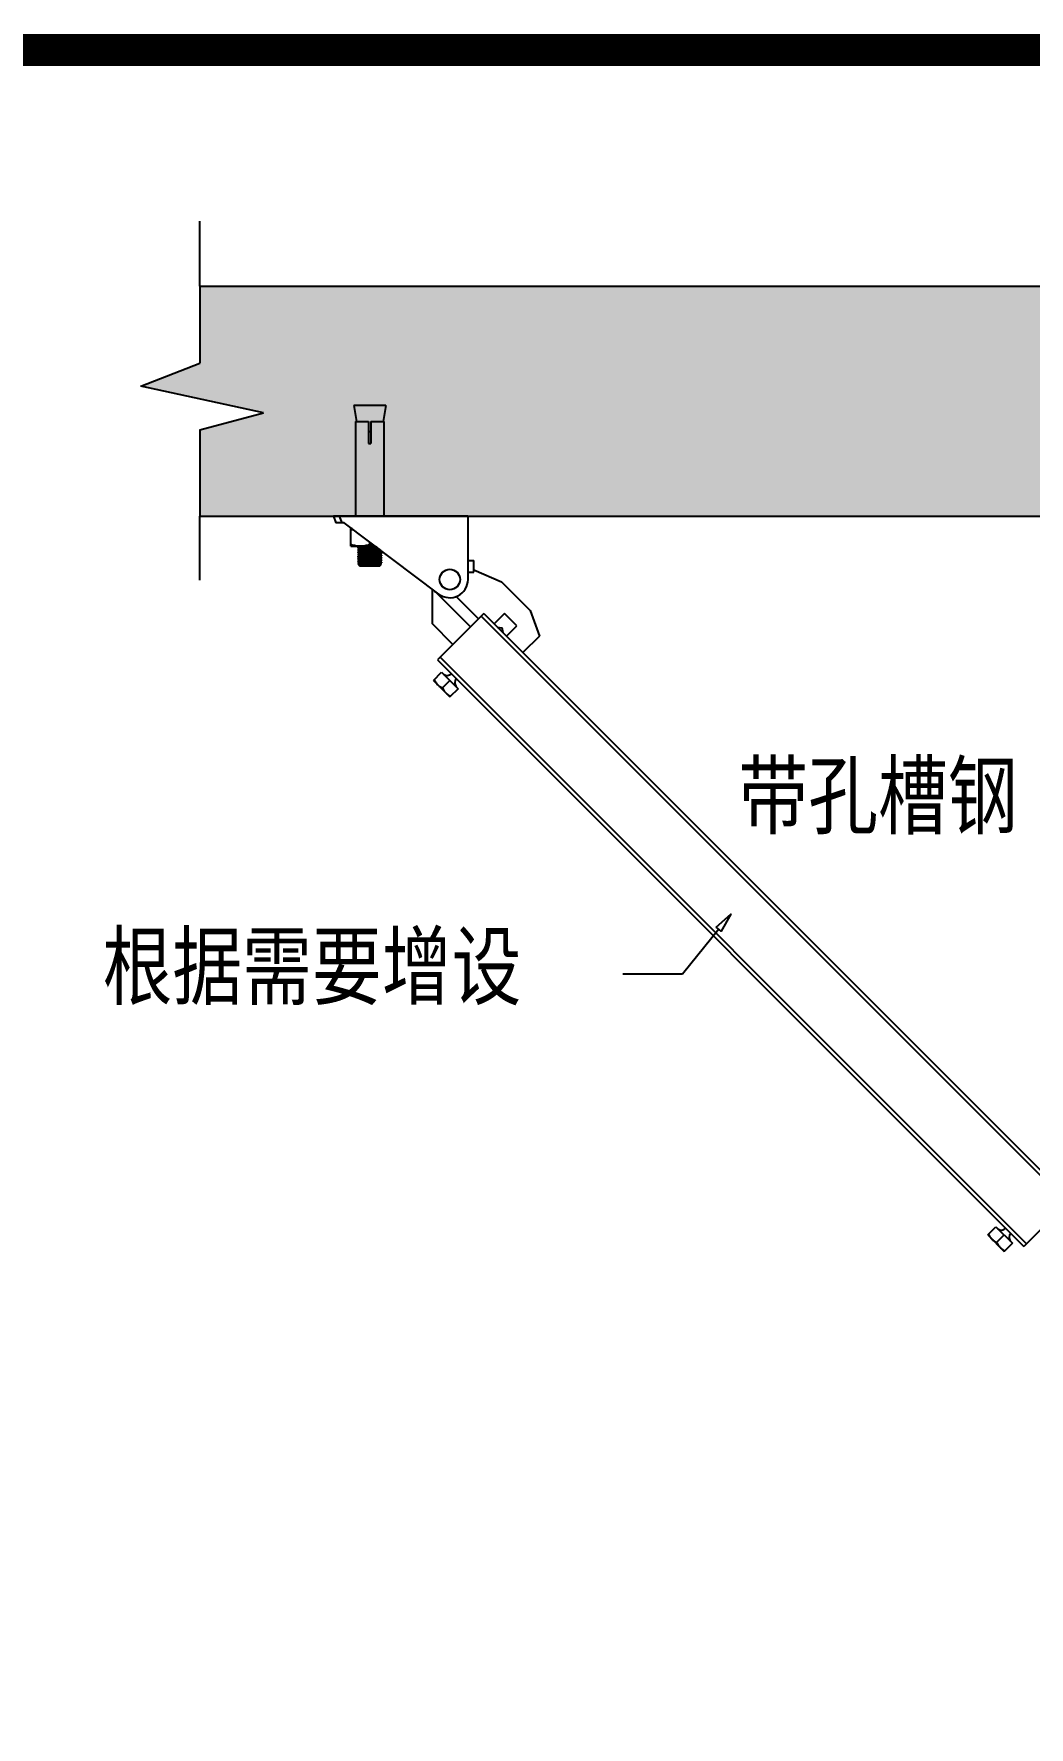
# Model space of a CAD drawing. Extents: x 69728788 to 150676229, y 20327566 to 43663798.
# Drawn here: x 75462727 to 75465839, y 20761725 to 20767016 of the extents above; entities that cross this region are included whole.
import ezdxf

# ---------------------------------------------------------------- set-up
doc = ezdxf.new("R2010")
doc.units = 0
doc.header["$LTSCALE"] = 1000
doc.header["$MEASUREMENT"] = 0
doc.layers.get('0').update_dxf_attribs({"linetype": 'CONTINUOUS'})
for name, color, linetype in [('02___PRT_ALL_AXES', 7, 'CONTINUOUS'), ('03___PRT_ALL_CURVES', 7, 'CONTINUOUS'), ('11122', 7, 'CONTINUOUS'), ('PUB_TITLE', 4, 'CONTINUOUS'), ('TC', 151, 'CONTINUOUS')]:
    doc.layers.add(name, color=color, linetype=linetype)
doc.styles.add('_TEL_DIM', font='SIMPLEX', dxfattribs={"width": 0.8, "height": 3.5, "bigfont": 'HZTXT'})

msp = doc.modelspace()

# ---------------------------------------------------------------- hatches: boundary and pattern name
at = {"layer": '11122'}
h = msp.add_hatch(dxfattribs=at)
h.set_pattern_fill('AR-CONC', color=256, scale=50, style=0)
h.set_pattern_definition([(50, (74975439, 21396213.66), (358.63009, -31.37607), [37.5, -412.5]), (355, (74975439, 21396213.66), (-69.37567, 376.09607), [30, -330]), (100.4514, (74975468.88, 21396211.05), (289.25469, 344.71977), [31.8701, -350.57106]), (46.1842, (74975439, 21396313.66), (533.62052, -82.7595), [56.25, -618.75]), (96.6356, (74975483.46, 21396306.77), (467.33135, 487.05894), [47.80514, -525.8565]), (351.1842, (74975439, 21396313.66), (467.33097, 487.0593), [45, -495]), (21, (74975489, 21396288.66), (298.45353, -201.30945), [37.5, -412.5]), (326, (74975489, 21396288.66), (121.65767, 362.57502), [30, -330]), (71.4514, (74975513.86, 21396271.9), (420.11131, 161.26525), [31.8701, -350.57106]), (37.5, (74975438.99, 21396213.66), (6.079928, 166.446927), [0, -326, 0, -335, 0, -331.25]), (7.5, (74975438.99, 21396213.66), (131.53477, 197.205856), [0, -191, 0, -318.5, 0, -126.25]), (327.5, (74975327.49, 21396213.66), (266.911218, -11.277436), [0, -125, 0, -390, 0, -517.5]), (317.5, (74975277.5, 21396213.66), (291.593085, 50.05249), [0, -162.5, 0, -259, 0, -367.5])])
h.paths.add_polyline_path([(75463445.4, 20765832.1), (75463061.1, 20765915.5), (75463246.2, 20765987.1), (75463246.2, 20766228), (75473337.9, 20766228), (75473337.9, 20765987.1), (75473152.8, 20765915.5), (75473537, 20765832.1), (75473337.9, 20765778.8), (75473337.9, 20765508.9), (75463246.2, 20765508.9), (75463246.2, 20765778.8)])
edge = h.paths.add_edge_path(flags=16)
edge.add_line((75466664.1, 20765855.2), (75466655.8, 20765805.1))
edge.add_line((75466664.1, 20765855.2), (75466563.9, 20765855.2))
edge.add_line((75466617.7, 20765805.1), (75466658.3, 20765805.1))
edge.add_line((75466569.7, 20765805.1), (75466610.4, 20765805.1))
edge.add_line((75466617.7, 20765773.2), (75466610.4, 20765773.2))
edge.add_line((75466658.3, 20765736.7), (75466658.4, 20765736.7))
edge.add_line((75466610.4, 20765736.7), (75466617.7, 20765736.7))
edge.add_line((75466569.6, 20765736.7), (75466569.7, 20765736.7))
edge.add_line((75466563.9, 20765855.2), (75466572.2, 20765805.1))
edge.add_line((75466569.6, 20765736.7), (75466569.6, 20765508.9))
edge.add_line((75466569.7, 20765805.1), (75466569.7, 20765736.7))
edge.add_line((75466610.4, 20765805.1), (75466610.4, 20765736.7))
edge.add_line((75466617.7, 20765805.1), (75466617.7, 20765736.7))
edge.add_line((75466658.3, 20765805.1), (75466658.3, 20765736.7))
edge.add_line((75466658.4, 20765736.7), (75466658.4, 20765508.9))
edge.add_line((75466084.1, 20765855.2), (75466092.5, 20765805.1))
edge.add_line((75466084.1, 20765855.2), (75466184.4, 20765855.2))
edge.add_line((75466130.6, 20765805.1), (75466090, 20765805.1))
edge.add_line((75466178.5, 20765805.1), (75466137.9, 20765805.1))
edge.add_line((75466130.6, 20765773.2), (75466137.9, 20765773.2))
edge.add_line((75466090, 20765736.7), (75466089.8, 20765736.7))
edge.add_line((75466137.9, 20765736.7), (75466130.6, 20765736.7))
edge.add_line((75466178.7, 20765736.7), (75466178.5, 20765736.7))
edge.add_line((75466184.4, 20765855.2), (75466176, 20765805.1))
edge.add_line((75466178.7, 20765736.7), (75466178.7, 20765508.9))
edge.add_line((75466178.5, 20765805.1), (75466178.5, 20765736.7))
edge.add_line((75466137.9, 20765805.1), (75466137.9, 20765736.7))
edge.add_line((75466130.6, 20765805.1), (75466130.6, 20765736.7))
edge.add_line((75466090, 20765805.1), (75466090, 20765736.7))
edge.add_line((75466089.8, 20765736.7), (75466089.8, 20765508.9))
edge.add_line((75470452.4, 20765855.2), (75470444, 20765805.1))
edge.add_line((75470452.4, 20765855.2), (75470352.1, 20765855.2))
edge.add_line((75470405.9, 20765805.1), (75470446.5, 20765805.1))
edge.add_line((75470357.9, 20765805.1), (75470398.6, 20765805.1))
edge.add_line((75470405.9, 20765773.2), (75470398.6, 20765773.2))
edge.add_line((75470446.5, 20765736.7), (75470446.7, 20765736.7))
edge.add_line((75470398.6, 20765736.7), (75470405.9, 20765736.7))
edge.add_line((75470357.8, 20765736.7), (75470357.9, 20765736.7))
edge.add_line((75470352.1, 20765855.2), (75470360.5, 20765805.1))
edge.add_line((75470357.8, 20765736.7), (75470357.8, 20765508.9))
edge.add_line((75470357.9, 20765805.1), (75470357.9, 20765736.7))
edge.add_line((75470398.6, 20765805.1), (75470398.6, 20765736.7))
edge.add_line((75470405.9, 20765805.1), (75470405.9, 20765736.7))
edge.add_line((75470446.5, 20765805.1), (75470446.5, 20765736.7))
edge.add_line((75470446.7, 20765736.7), (75470446.7, 20765508.9))
edge.add_line((75469872.4, 20765855.2), (75469880.7, 20765805.1))
edge.add_line((75469872.4, 20765855.2), (75469972.6, 20765855.2))
edge.add_line((75469918.8, 20765805.1), (75469878.2, 20765805.1))
edge.add_line((75469966.8, 20765805.1), (75469926.1, 20765805.1))
edge.add_line((75469918.8, 20765773.2), (75469926.1, 20765773.2))
edge.add_line((75469878.2, 20765736.7), (75469878.1, 20765736.7))
edge.add_line((75469926.1, 20765736.7), (75469918.8, 20765736.7))
edge.add_line((75469966.9, 20765736.7), (75469966.8, 20765736.7))
edge.add_line((75469972.6, 20765855.2), (75469964.3, 20765805.1))
edge.add_line((75469966.9, 20765736.7), (75469966.9, 20765508.9))
edge.add_line((75469966.8, 20765805.1), (75469966.8, 20765736.7))
edge.add_line((75469926.1, 20765805.1), (75469926.1, 20765736.7))
edge.add_line((75469918.8, 20765805.1), (75469918.8, 20765736.7))
edge.add_line((75469878.2, 20765805.1), (75469878.2, 20765736.7))
edge.add_line((75469878.1, 20765736.7), (75469878.1, 20765508.9))
edge.add_line((75472708.7, 20765854.7), (75472808.8, 20765854.7))
edge.add_line((75472755.2, 20765804.6), (75472714.6, 20765804.6))
edge.add_line((75472803, 20765804.6), (75472762.4, 20765804.6))
edge.add_line((75472708.7, 20765854.7), (75472717.1, 20765804.6))
edge.add_line((75472803, 20765804.6), (75472803, 20765736.4))
edge.add_line((75472762.4, 20765804.6), (75472762.4, 20765736.4))
edge.add_line((75472755.2, 20765804.6), (75472755.2, 20765736.4))
edge.add_line((75472714.6, 20765804.6), (75472714.6, 20765736.4))
edge.add_line((75472808.8, 20765854.7), (75472800.5, 20765804.6))
edge.add_line((75472714.6, 20765736.4), (75472714.4, 20765736.4))
edge.add_line((75472762.4, 20765736.4), (75472755.2, 20765736.4))
edge.add_line((75472803.2, 20765736.4), (75472803, 20765736.4))
edge.add_line((75472803.2, 20765736.4), (75472803.2, 20765508.9))
edge.add_line((75472714.4, 20765736.4), (75472714.4, 20765508.9))
edge.add_line((75472755.2, 20765772.8), (75472762.4, 20765772.8))

# ---------------------------------------------------------------- linework, layer by layer
at = {"color": 0, "linetype": 'Continuous'}
for p, q in [((75463733.1, 20765804.6), (75463733.1, 20765736.4)), ((75463733.1, 20765804.6), (75463773.7, 20765804.6)), ((75463773.7, 20765804.6), (75463773.7, 20765736.4)), ((75463780.9, 20765804.6), (75463780.9, 20765736.4)), ((75463780.9, 20765804.6), (75463821.5, 20765804.6)), ((75463821.5, 20765804.6), (75463821.5, 20765736.4)), ((75463732.9, 20765736.4), (75463732.9, 20765508.9)), ((75463732.9, 20765736.4), (75463733.1, 20765736.4)), ((75463773.7, 20765736.4), (75463780.9, 20765736.4)), ((75463821.5, 20765736.4), (75463821.7, 20765736.4)), ((75463821.7, 20765736.4), (75463821.7, 20765508.9)), ((75463664, 20765508.9), (75463671.4, 20765488.4)), ((75464084.4, 20765508.9), (75463664, 20765508.9)), ((75463682.1, 20765508.9), (75463690, 20765488.4)), ((75464084.4, 20765508.9), (75464084.4, 20765310.9)), ((75463697.7, 20765488.4), (75463671.4, 20765488.4)), ((75463993.3, 20765265.5), (75463697.7, 20765488.4)), ((75463740.9, 20765412.4), (75463741, 20765412.5)), ((75463740.9, 20765412.4), (75463740.9, 20765410.6)), ((75463741, 20765410.5), (75463740.9, 20765410.6)), ((75463741, 20765405.2), (75463740.9, 20765405.1)), ((75463740.9, 20765405.1), (75463740.9, 20765403.3)), ((75463740.9, 20765405.1), (75463740.9, 20765405.1)), ((75463741, 20765403.2), (75463740.9, 20765403.3)), ((75463740.9, 20765397.8), (75463741, 20765397.9)), ((75463740.9, 20765397.8), (75463740.9, 20765396)), ((75463740.9, 20765397.8), (75463740.9, 20765397.8)), ((75463741, 20765396), (75463740.9, 20765396)), ((75463740.9, 20765390.6), (75463740.9, 20765388.7)), ((75463740.9, 20765390.6), (75463741, 20765390.6)), ((75463740.9, 20765390.6), (75463740.9, 20765390.6)), ((75463741, 20765388.7), (75463740.9, 20765388.7)), ((75463741, 20765412.5), (75463744.8, 20765414.7)), ((75463744.8, 20765408.3), (75463741, 20765410.5)), ((75463741, 20765405.2), (75463744.8, 20765407.4)), ((75463744.8, 20765401), (75463741, 20765403.2)), ((75463741, 20765397.9), (75463744.8, 20765400.1)), ((75463744.8, 20765393.7), (75463741, 20765396)), ((75463741, 20765390.6), (75463744.8, 20765392.9)), ((75463744.8, 20765386.4), (75463741, 20765388.7)), ((75463741, 20765383.4), (75463744.8, 20765385.6)), ((75463744.9, 20765415.5), (75463744.8, 20765415.6)), ((75463744.8, 20765414.7), (75463744.8, 20765415.6)), ((75463744.9, 20765408.2), (75463744.8, 20765408.3)), ((75463744.8, 20765407.4), (75463744.8, 20765408.3)), ((75463744.9, 20765401), (75463744.8, 20765401)), ((75463744.8, 20765400.1), (75463744.8, 20765401)), ((75463744.8, 20765392.8), (75463744.8, 20765393.8)), ((75463744.9, 20765393.7), (75463744.8, 20765393.7)), ((75463744.8, 20765385.6), (75463744.8, 20765386.5)), ((75463744.9, 20765386.4), (75463744.8, 20765386.4)), ((75463745, 20765408.2), (75463744.9, 20765408.2)), ((75463745, 20765400.9), (75463744.9, 20765401)), ((75463794.5, 20765415.5), (75463791.2, 20765415.6)), ((75463809.7, 20765389.3), (75463809.6, 20765389.3)), ((75463809.7, 20765396.6), (75463809.8, 20765396.5)), ((75463809.7, 20765396.6), (75463809.7, 20765396.6)), ((75463809.7, 20765389.3), (75463809.8, 20765389.2)), ((75463813.7, 20765399.6), (75463809.8, 20765397.4)), ((75463809.8, 20765397.4), (75463809.8, 20765396.5)), ((75463809.8, 20765396.5), (75463813.7, 20765394.3)), ((75463813.7, 20765392.3), (75463809.8, 20765390.1)), ((75463809.8, 20765390.1), (75463809.8, 20765389.2)), ((75463809.8, 20765389.2), (75463813.7, 20765387)), ((75463813.7, 20765385), (75463809.8, 20765382.8)), ((75463813.7, 20765400.9), (75463813.7, 20765399.7)), ((75463813.7, 20765399.6), (75463813.7, 20765399.7)), ((75463813.7, 20765399.7), (75463813.7, 20765399.7)), ((75463813.7, 20765394.2), (75463813.7, 20765394.3)), ((75463813.7, 20765394.2), (75463813.7, 20765392.4)), ((75463813.7, 20765392.3), (75463813.7, 20765392.4)), ((75463813.7, 20765392.4), (75463813.7, 20765392.4)), ((75463813.7, 20765386.9), (75463813.7, 20765387)), ((75463813.7, 20765386.9), (75463813.7, 20765385.1)), ((75463813.7, 20765385), (75463813.7, 20765385.1)), ((75463813.7, 20765385.1), (75463813.7, 20765385.1)), ((75463740.9, 20765383.3), (75463741, 20765383.4)), ((75463740.9, 20765383.3), (75463740.9, 20765381.5)), ((75463740.9, 20765383.3), (75463740.9, 20765383.3)), ((75463741, 20765381.4), (75463740.9, 20765381.5)), ((75463740.9, 20765376), (75463741, 20765376.1)), ((75463740.9, 20765376), (75463740.9, 20765374.2)), ((75463740.9, 20765376), (75463740.9, 20765376)), ((75463741, 20765374.1), (75463740.9, 20765374.2)), ((75463740.9, 20765368.7), (75463741, 20765368.8)), ((75463740.9, 20765368.7), (75463740.9, 20765366.9)), ((75463740.9, 20765368.7), (75463740.9, 20765368.7)), ((75463741, 20765366.8), (75463740.9, 20765366.9)), ((75463740.9, 20765361.4), (75463741, 20765361.5)), ((75463740.9, 20765359.6), (75463741, 20765359.6)), ((75463744.8, 20765379.2), (75463741, 20765381.4)), ((75463741, 20765376.1), (75463744.8, 20765378.3)), ((75463744.8, 20765371.9), (75463741, 20765374.1)), ((75463741, 20765368.8), (75463744.8, 20765371)), ((75463744.8, 20765364.6), (75463741, 20765366.8)), ((75463741, 20765361.5), (75463744.8, 20765363.7)), ((75463744.8, 20765357.3), (75463741, 20765359.6)), ((75463743.8, 20765355.9), (75463744.8, 20765356.5)), ((75463743.8, 20765355.9), (75463743.8, 20765355.8)), ((75463745.5, 20765354.2), (75463743.8, 20765355.8)), ((75463744.9, 20765379.1), (75463744.8, 20765379.2)), ((75463744.8, 20765378.3), (75463744.8, 20765379.2)), ((75463744.9, 20765371.8), (75463744.8, 20765371.9)), ((75463744.8, 20765371), (75463744.8, 20765371.9)), ((75463744.9, 20765364.6), (75463744.8, 20765364.6)), ((75463744.8, 20765363.7), (75463744.8, 20765364.6)), ((75463744.8, 20765356.4), (75463744.8, 20765357.4)), ((75463744.9, 20765357.3), (75463744.8, 20765357.3)), ((75463745, 20765371.8), (75463744.9, 20765371.8)), ((75463745, 20765364.5), (75463744.9, 20765364.6)), ((75463745.5, 20765354.2), (75463809.2, 20765354.2)), ((75463751.6, 20765358.7), (75463803, 20765358.7)), ((75463773, 20765354.8), (75463797, 20765354.8)), ((75463809.2, 20765354.2), (75463813.1, 20765358.1)), ((75463809.7, 20765367.4), (75463809.6, 20765367.5)), ((75463809.7, 20765382), (75463809.8, 20765382)), ((75463809.7, 20765374.7), (75463809.8, 20765374.7)), ((75463809.7, 20765374.7), (75463809.7, 20765374.7)), ((75463809.7, 20765367.4), (75463809.8, 20765367.4)), ((75463809.7, 20765360.2), (75463809.8, 20765360.1)), ((75463809.8, 20765382.8), (75463809.8, 20765381.9)), ((75463809.8, 20765382), (75463813.7, 20765379.7)), ((75463813.7, 20765377.8), (75463809.8, 20765375.5)), ((75463809.8, 20765375.6), (75463809.8, 20765374.6)), ((75463809.8, 20765374.7), (75463813.7, 20765372.4)), ((75463813.7, 20765370.5), (75463809.8, 20765368.2)), ((75463809.8, 20765368.3), (75463809.8, 20765367.4)), ((75463809.8, 20765367.4), (75463813.7, 20765365.2)), ((75463813.7, 20765363.2), (75463809.8, 20765361)), ((75463809.8, 20765361), (75463809.8, 20765360.1)), ((75463809.8, 20765360.1), (75463813.1, 20765358.2)), ((75463813.1, 20765358.2), (75463813.1, 20765358.1)), ((75463813.7, 20765379.6), (75463813.7, 20765379.7)), ((75463813.7, 20765379.6), (75463813.7, 20765377.8)), ((75463813.7, 20765377.8), (75463813.7, 20765377.8)), ((75463813.7, 20765377.8), (75463813.7, 20765377.8)), ((75463813.7, 20765372.4), (75463813.7, 20765372.4)), ((75463813.7, 20765372.4), (75463813.7, 20765370.5)), ((75463813.7, 20765370.5), (75463813.7, 20765370.6)), ((75463813.7, 20765370.5), (75463813.7, 20765370.5)), ((75463813.7, 20765365.1), (75463813.7, 20765365.2)), ((75463813.7, 20765365.1), (75463813.7, 20765363.3)), ((75463813.7, 20765363.2), (75463813.7, 20765363.3)), ((75463813.7, 20765363.3), (75463813.7, 20765363.3)), ((75464084.4, 20765370.1), (75464102.2, 20765370.1)), ((75464084.4, 20765334.2), (75464102.2, 20765334.2)), ((75464102.2, 20765334.2), (75464102.2, 20765370.1)), ((75464102.2, 20765340.9), (75464188.8, 20765304.1)), ((75463973, 20765172.5), (75463973, 20765280.9)), ((75464188.8, 20765304.1), (75464278.9, 20765214.1)), ((75463985.7, 20765269.1), (75464092, 20765162.8)), ((75464047.6, 20765258.1), (75464117.4, 20765188.3)), ((75464198.2, 20765204.7), (75464166, 20765172.5)), ((75464236.8, 20765166.1), (75464198.2, 20765204.7)), ((75464278.9, 20765214.1), (75464307.6, 20765133.9)), ((75464204.6, 20765133.9), (75464236.8, 20765166.1)), ((75465966.8, 20763371.7), (75465822, 20763226.9)), ((75465734.9, 20763288.3), (75465786.4, 20763236.8))]:
    msp.add_line(p, q, dxfattribs=at)
at = {"color": 7, "linetype": 'Continuous'}
for p, q in [((75464133.8, 20765204.7), (75463989, 20765059.9)), ((75464125.8, 20765196.6), (75465958.7, 20763363.7)), ((75464133.8, 20765204.7), (75465969.7, 20763368.8)), ((75464037.3, 20765108.2), (75463973, 20765172.5)), ((75464307.6, 20765133.9), (75464256.1, 20765082.4)), ((75463997.1, 20765067.9), (75465830, 20763235)), ((75463989, 20765059.9), (75465822, 20763226.9)), ((75464001.9, 20765021.3), (75464053.4, 20764969.8))]:
    msp.add_line(p, q, dxfattribs=at)
at = {"color": 0}
for points in [[(75463246.2, 20766228), (75463246.2, 20766430.3)], [(75463246.2, 20766228), (75463246.2, 20765987.1)], [(75463061.1, 20765915.5), (75463246.2, 20765987.1)], [(75463445.4, 20765832.1), (75463061.1, 20765915.5)], [(75463246.2, 20765778.8), (75463445.4, 20765832.1)], [(75463246.2, 20765778.8), (75463246.2, 20765508.9)], [(75463246.2, 20765308.6), (75463246.2, 20765508.9)]]:
    msp.add_lwpolyline(points, dxfattribs=at)
at = {"color": 0, "linetype": 'Continuous'}
for radius, start, end in [(56.9, 232.9893, 0), (59.2, 217.7521, 225.0012)]:
    msp.add_arc((75464027.6, 20765310.9), radius, start, end, dxfattribs=at)
for points, knots in [([(75463802.1, 20765409.7), (75463799.2, 20765409.8), (75463793, 20765410.1), (75463783.3, 20765410.4), (75463773, 20765410.7), (75463764.6, 20765411), (75463758.2, 20765411.2), (75463754, 20765411.4), (75463750.3, 20765411.6), (75463747.1, 20765411.7), (75463744.5, 20765411.9), (75463742.8, 20765412), (75463741.8, 20765412.1), (75463741.3, 20765412.2), (75463741.1, 20765412.3), (75463740.9, 20765412.4), (75463740.9, 20765412.4)], [0, 0, 0, 0, 0.141322, 0.304623, 0.476266, 0.641936, 0.718164, 0.787819, 0.849445, 0.901754, 0.943654, 0.974283, 0.985176, 0.993055, 0.997923, 1, 1, 1, 1]), ([(75463812.7, 20765401.8), (75463811, 20765402), (75463806.1, 20765402.2), (75463797.3, 20765402.7), (75463785.9, 20765403), (75463775.4, 20765403.4), (75463766.9, 20765403.6), (75463760.8, 20765403.8), (75463755.3, 20765404.1), (75463750.6, 20765404.3), (75463747.1, 20765404.4), (75463744.8, 20765404.6), (75463743.5, 20765404.7), (75463742.4, 20765404.8), (75463741.6, 20765404.9), (75463741.2, 20765405), (75463740.9, 20765405.1), (75463740.9, 20765405.1)], [0, 0, 0, 0, 0.073815, 0.201898, 0.367708, 0.549733, 0.639457, 0.724387, 0.801743, 0.868996, 0.923959, 0.946257, 0.96485, 0.979587, 0.990367, 0.997127, 1, 1, 1, 1]), ([(75463813.7, 20765394.3), (75463813.5, 20765394.3), (75463813.2, 20765394.4), (75463812.5, 20765394.5), (75463811.5, 20765394.6), (75463809.5, 20765394.8), (75463806.3, 20765395), (75463801.7, 20765395.2), (75463796.2, 20765395.4), (75463790, 20765395.6), (75463783.4, 20765395.8), (75463776.5, 20765396.1), (75463769.6, 20765396.3), (75463763, 20765396.5), (75463757, 20765396.7), (75463751.7, 20765396.9), (75463747.8, 20765397.1), (75463745.3, 20765397.3), (75463743.8, 20765397.4), (75463742.6, 20765397.5), (75463741.7, 20765397.6), (75463741.2, 20765397.7), (75463740.9, 20765397.8), (75463740.9, 20765397.8)], [0, 0, 0, 0, 0.005178, 0.014811, 0.028881, 0.047278, 0.096363, 0.160283, 0.236695, 0.322794, 0.415405, 0.51111, 0.606386, 0.697723, 0.78176, 0.855398, 0.915929, 0.940564, 0.961139, 0.977461, 0.9894, 0.996873, 1, 1, 1, 1]), ([(75463813.7, 20765387), (75463813.5, 20765387.1), (75463813.2, 20765387.1), (75463812.5, 20765387.2), (75463811.5, 20765387.3), (75463809.5, 20765387.5), (75463806.3, 20765387.7), (75463801.7, 20765387.9), (75463796.2, 20765388.1), (75463790, 20765388.3), (75463783.4, 20765388.6), (75463776.5, 20765388.8), (75463769.6, 20765389), (75463763, 20765389.2), (75463757, 20765389.4), (75463751.7, 20765389.6), (75463747.8, 20765389.8), (75463745.3, 20765390), (75463743.8, 20765390.1), (75463742.6, 20765390.2), (75463741.7, 20765390.3), (75463741.2, 20765390.4), (75463740.9, 20765390.5), (75463740.9, 20765390.6)], [0, 0, 0, 0, 0.005177, 0.014809, 0.028877, 0.047271, 0.096349, 0.160265, 0.236676, 0.322771, 0.415375, 0.511078, 0.606358, 0.697705, 0.781748, 0.855387, 0.915922, 0.94056, 0.961137, 0.977461, 0.989401, 0.996874, 1, 1, 1, 1]), ([(75463804.7, 20765407.8), (75463802, 20765407.9), (75463796, 20765408.2), (75463786.4, 20765408.5), (75463776.1, 20765408.8), (75463765.8, 20765409.1), (75463757.7, 20765409.4), (75463752, 20765409.7), (75463748.5, 20765409.8), (75463745.6, 20765410), (75463743.4, 20765410.1), (75463741.9, 20765410.3), (75463741.2, 20765410.4), (75463741, 20765410.5)], [0, 0, 0, 0, 0.128161, 0.282558, 0.449765, 0.615242, 0.764597, 0.829085, 0.884847, 0.930673, 0.965573, 0.988812, 1, 1, 1, 1]), ([(75463813.7, 20765399.7), (75463813.7, 20765399.8), (75463813.4, 20765399.8), (75463812.9, 20765399.9), (75463812, 20765400), (75463810.8, 20765400.1), (75463809.3, 20765400.2), (75463806.8, 20765400.4), (75463802.9, 20765400.6), (75463797.6, 20765400.8), (75463791.6, 20765401), (75463785, 20765401.2), (75463778.1, 20765401.5), (75463771.3, 20765401.7), (75463764.6, 20765401.9), (75463758.4, 20765402.1), (75463752.9, 20765402.3), (75463748.3, 20765402.5), (75463745.1, 20765402.7), (75463743.1, 20765402.9), (75463742.1, 20765403), (75463741.4, 20765403.1), (75463741.1, 20765403.2), (75463741, 20765403.2)], [0, 0, 0, 0, 0.003126, 0.010599, 0.022538, 0.038861, 0.059436, 0.084071, 0.144605, 0.218244, 0.302282, 0.393624, 0.488903, 0.58461, 0.677217, 0.763313, 0.839726, 0.903646, 0.952726, 0.971121, 0.98519, 0.994822, 1, 1, 1, 1]), ([(75463813.7, 20765392.4), (75463813.7, 20765392.5), (75463813.4, 20765392.5), (75463812.9, 20765392.6), (75463812, 20765392.7), (75463810.8, 20765392.9), (75463809.3, 20765393), (75463806.8, 20765393.1), (75463802.9, 20765393.3), (75463797.6, 20765393.5), (75463791.6, 20765393.7), (75463785, 20765394), (75463778.1, 20765394.2), (75463771.3, 20765394.4), (75463764.6, 20765394.6), (75463758.4, 20765394.8), (75463752.9, 20765395.1), (75463748.3, 20765395.3), (75463745.1, 20765395.5), (75463743.1, 20765395.6), (75463742.1, 20765395.7), (75463741.4, 20765395.8), (75463741.1, 20765395.9), (75463741, 20765396)], [0, 0, 0, 0, 0.003126, 0.010599, 0.022538, 0.038861, 0.059436, 0.084071, 0.144605, 0.218244, 0.302282, 0.393624, 0.488903, 0.58461, 0.677217, 0.763313, 0.839726, 0.903646, 0.952726, 0.971121, 0.98519, 0.994822, 1, 1, 1, 1]), ([(75463767.9, 20765387.2), (75463764.4, 20765387.3), (75463759.5, 20765387.5), (75463753.2, 20765387.8), (75463749.3, 20765387.9), (75463746.1, 20765388.1), (75463743.6, 20765388.3), (75463742, 20765388.5), (75463741.2, 20765388.6), (75463741, 20765388.7)], [0, 0, 0, 0, 0.385057, 0.552883, 0.698628, 0.818729, 0.910275, 0.971094, 1, 1, 1, 1]), ([(75463799.1, 20765412), (75463796.5, 20765412.1), (75463790.9, 20765412.4), (75463782.3, 20765412.7), (75463773.2, 20765413), (75463765.7, 20765413.3), (75463760.1, 20765413.5), (75463756.4, 20765413.7), (75463753.1, 20765413.8), (75463750.3, 20765414), (75463748, 20765414.2), (75463746.5, 20765414.3), (75463745.7, 20765414.4), (75463745.2, 20765414.5), (75463745, 20765414.6), (75463744.8, 20765414.6), (75463744.8, 20765414.7)], [0, 0, 0, 0, 0.142688, 0.306603, 0.478257, 0.643515, 0.719446, 0.78878, 0.850087, 0.902108, 0.943767, 0.974229, 0.985073, 0.992932, 0.997817, 1, 1, 1, 1]), ([(75463809.4, 20765403.9), (75463808.9, 20765404.1), (75463807.6, 20765404.2), (75463805.1, 20765404.4), (75463801.6, 20765404.6), (75463795.4, 20765404.9), (75463786.4, 20765405.3), (75463776.9, 20765405.6), (75463769, 20765405.9), (75463763.4, 20765406.1), (75463758.3, 20765406.3), (75463753.8, 20765406.5), (75463750.6, 20765406.7), (75463748.4, 20765406.9), (75463747.2, 20765407), (75463746.2, 20765407.1), (75463745.5, 20765407.2), (75463745.1, 20765407.3), (75463744.8, 20765407.3), (75463744.8, 20765407.4)], [0, 0, 0, 0, 0.022796, 0.061997, 0.116305, 0.183849, 0.348888, 0.534354, 0.626759, 0.714641, 0.794938, 0.86486, 0.921979, 0.945104, 0.964325, 0.97949, 0.990477, 0.997241, 1, 1, 1, 1]), ([(75463809.7, 20765396.6), (75463809.3, 20765396.7), (75463808.2, 20765396.8), (75463806, 20765397.1), (75463802.7, 20765397.3), (75463798.6, 20765397.5), (75463793.6, 20765397.7), (75463788.1, 20765397.9), (75463782.1, 20765398.1), (75463776, 20765398.3), (75463769.9, 20765398.6), (75463764.1, 20765398.8), (75463758.8, 20765399), (75463754.2, 20765399.2), (75463750.8, 20765399.4), (75463748.6, 20765399.6), (75463747.3, 20765399.7), (75463746.3, 20765399.8), (75463745.5, 20765399.9), (75463745.1, 20765400), (75463744.8, 20765400.1), (75463744.8, 20765400.1)], [0, 0, 0, 0, 0.017078, 0.05154, 0.102255, 0.167406, 0.244629, 0.331116, 0.423717, 0.519059, 0.613667, 0.704094, 0.787045, 0.8595, 0.918826, 0.942874, 0.962879, 0.978668, 0.990109, 0.997152, 1, 1, 1, 1]), ([(75463809.6, 20765389.3), (75463809.3, 20765389.5), (75463808.1, 20765389.6), (75463805.8, 20765389.8), (75463802.5, 20765390), (75463798.3, 20765390.2), (75463793.3, 20765390.4), (75463787.8, 20765390.6), (75463781.9, 20765390.9), (75463775.8, 20765391.1), (75463769.7, 20765391.3), (75463764, 20765391.5), (75463758.7, 20765391.7), (75463754.1, 20765391.9), (75463750.8, 20765392.1), (75463748.5, 20765392.3), (75463747.3, 20765392.4), (75463746.3, 20765392.5), (75463745.5, 20765392.6), (75463745.1, 20765392.7), (75463744.8, 20765392.8), (75463744.8, 20765392.8)], [0, 0, 0, 0, 0.018292, 0.053767, 0.105252, 0.170919, 0.248407, 0.334924, 0.427348, 0.522343, 0.61648, 0.70636, 0.788741, 0.860653, 0.919505, 0.943352, 0.963192, 0.978843, 0.99019, 0.997168, 1, 1, 1, 1]), ([(75463768.9, 20765384), (75463767.2, 20765384.1), (75463764, 20765384.2), (75463759.4, 20765384.4), (75463755.3, 20765384.6), (75463751.8, 20765384.8), (75463748.9, 20765385), (75463747, 20765385.1), (75463745.9, 20765385.3), (75463745.3, 20765385.4), (75463745, 20765385.4), (75463744.8, 20765385.5), (75463744.8, 20765385.6)], [0, 0, 0, 0, 0.206919, 0.39913, 0.571332, 0.719058, 0.838342, 0.926054, 0.957353, 0.980013, 0.994032, 1, 1, 1, 1]), ([(75463745.3, 20765415.4), (75463745.2, 20765415.4), (75463745.1, 20765415.4), (75463745, 20765415.5), (75463744.9, 20765415.5)], [0, 0, 0, 0, 0.326384, 1, 1, 1, 1]), ([(75463745.3, 20765393.6), (75463745.3, 20765393.6), (75463745.1, 20765393.6), (75463745, 20765393.6), (75463744.9, 20765393.7)], [0, 0, 0, 0, 0.332014, 1, 1, 1, 1]), ([(75463768.9, 20765385), (75463765.8, 20765385.1), (75463761.4, 20765385.2), (75463755.8, 20765385.5), (75463752.4, 20765385.7), (75463749.5, 20765385.8), (75463747.3, 20765386), (75463745.9, 20765386.2), (75463745.1, 20765386.3), (75463744.9, 20765386.4)], [0, 0, 0, 0, 0.383271, 0.550494, 0.695962, 0.816125, 0.908113, 0.969792, 1, 1, 1, 1]), ([(75463808.5, 20765405), (75463806.8, 20765405.2), (75463802.5, 20765405.5), (75463794.8, 20765405.9), (75463785, 20765406.2), (75463774.3, 20765406.6), (75463765.4, 20765406.9), (75463758.7, 20765407.2), (75463754.5, 20765407.4), (75463750.9, 20765407.6), (75463748.2, 20765407.8), (75463746.3, 20765408), (75463745.3, 20765408.1), (75463745, 20765408.2)], [0, 0, 0, 0, 0.077845, 0.204483, 0.364985, 0.540358, 0.70984, 0.786006, 0.853367, 0.909918, 0.953983, 0.984276, 1, 1, 1, 1]), ([(75463809.8, 20765397.4), (75463809.8, 20765397.5), (75463809.5, 20765397.5), (75463809.1, 20765397.6), (75463808.4, 20765397.7), (75463807.4, 20765397.8), (75463806.1, 20765398), (75463803.9, 20765398.1), (75463800.5, 20765398.3), (75463795.9, 20765398.5), (75463790.7, 20765398.7), (75463784.9, 20765398.9), (75463778.9, 20765399.2), (75463772.8, 20765399.4), (75463766.9, 20765399.6), (75463761.4, 20765399.8), (75463756.4, 20765400), (75463752.2, 20765400.2), (75463748.9, 20765400.4), (75463746.6, 20765400.7), (75463745.4, 20765400.8), (75463745, 20765400.9)], [0, 0, 0, 0, 0.002822, 0.009786, 0.021097, 0.03671, 0.056491, 0.080278, 0.138977, 0.210714, 0.292913, 0.382619, 0.476605, 0.571489, 0.663855, 0.750379, 0.827951, 0.893783, 0.945517, 0.981317, 1, 1, 1, 1]), ([(75463747.1, 20765415.2), (75463746.9, 20765415.2), (75463746.3, 20765415.2), (75463745.7, 20765415.3), (75463745.3, 20765415.4)], [0, 0, 0, 0, 0.320782, 1, 1, 1, 1]), ([(75463809.8, 20765390.1), (75463809.8, 20765390.2), (75463809.5, 20765390.3), (75463809.1, 20765390.3), (75463808.4, 20765390.5), (75463807.5, 20765390.6), (75463806.3, 20765390.7), (75463804.2, 20765390.8), (75463801, 20765391), (75463796.6, 20765391.2), (75463791.5, 20765391.4), (75463786, 20765391.6), (75463778.1, 20765391.9), (75463768.6, 20765392.2), (75463759.6, 20765392.6), (75463753.4, 20765392.9), (75463749.9, 20765393.1), (75463747.3, 20765393.3), (75463745.9, 20765393.4), (75463745.3, 20765393.6)], [0, 0, 0, 0, 0.002728, 0.009396, 0.020229, 0.035178, 0.054131, 0.076936, 0.133296, 0.202345, 0.281727, 0.368726, 0.460365, 0.644957, 0.810434, 0.878797, 0.934346, 0.975195, 1, 1, 1, 1]), ([(75463797.8, 20765413), (75463793.2, 20765413.2), (75463783.7, 20765413.6), (75463769.6, 20765414), (75463757.3, 20765414.5), (75463750, 20765414.9), (75463747.1, 20765415.2)], [0, 0, 0, 0, 0.268738, 0.566666, 0.829339, 1, 1, 1, 1]), ([(75463813.7, 20765385.1), (75463813.7, 20765385.2), (75463813.2, 20765385.3), (75463812.6, 20765385.4), (75463811.3, 20765385.5), (75463809.7, 20765385.7), (75463807.6, 20765385.8), (75463805.2, 20765385.9), (75463802.4, 20765386), (75463798, 20765386.2), (75463792, 20765386.5), (75463784.2, 20765386.7), (75463776.1, 20765387), (75463770.6, 20765387.1), (75463767.9, 20765387.2)], [0, 0, 0, 0, 0.006601, 0.023009, 0.049324, 0.085264, 0.130377, 0.184092, 0.245718, 0.314454, 0.469632, 0.641612, 0.82149, 1, 1, 1, 1]), ([(75463809.7, 20765403.8), (75463809.7, 20765403.8), (75463809.6, 20765403.9), (75463809.5, 20765403.9), (75463809.4, 20765403.9)], [0, 0, 0, 0, 0.181448, 1, 1, 1, 1]), ([(75463767.9, 20765381.8), (75463766, 20765381.8), (75463762.5, 20765382), (75463757.3, 20765382.1), (75463752.7, 20765382.3), (75463748.8, 20765382.5), (75463745.9, 20765382.7), (75463744.1, 20765382.8), (75463743, 20765382.9), (75463742.1, 20765383), (75463741.5, 20765383.1), (75463741.1, 20765383.2), (75463740.9, 20765383.2), (75463740.9, 20765383.3)], [0, 0, 0, 0, 0.205786, 0.397024, 0.568602, 0.716064, 0.835524, 0.883754, 0.923882, 0.95566, 0.978916, 0.993574, 1, 1, 1, 1]), ([(75463813.7, 20765372.4), (75463813.5, 20765372.5), (75463813.2, 20765372.6), (75463812.5, 20765372.7), (75463811.5, 20765372.8), (75463809.5, 20765372.9), (75463806.3, 20765373.1), (75463801.7, 20765373.3), (75463796.2, 20765373.6), (75463790, 20765373.8), (75463783.4, 20765374), (75463776.5, 20765374.2), (75463769.6, 20765374.4), (75463763, 20765374.7), (75463757, 20765374.9), (75463751.7, 20765375.1), (75463747.8, 20765375.3), (75463745.3, 20765375.4), (75463743.8, 20765375.5), (75463742.6, 20765375.6), (75463741.7, 20765375.7), (75463741.2, 20765375.9), (75463740.9, 20765375.9), (75463740.9, 20765376)], [0, 0, 0, 0, 0.005177, 0.014809, 0.028877, 0.047271, 0.096349, 0.160265, 0.236675, 0.322771, 0.415375, 0.511077, 0.606357, 0.697705, 0.781748, 0.855387, 0.915922, 0.94056, 0.961137, 0.977461, 0.989401, 0.996874, 1, 1, 1, 1]), ([(75463813.7, 20765365.2), (75463813.5, 20765365.2), (75463813.2, 20765365.3), (75463812.5, 20765365.4), (75463811.5, 20765365.5), (75463809.5, 20765365.7), (75463806.3, 20765365.8), (75463801.7, 20765366.1), (75463796.2, 20765366.3), (75463790, 20765366.5), (75463783.4, 20765366.7), (75463776.5, 20765366.9), (75463769.6, 20765367.2), (75463763, 20765367.4), (75463757, 20765367.6), (75463751.7, 20765367.8), (75463747.8, 20765368), (75463745.3, 20765368.2), (75463743.8, 20765368.3), (75463742.6, 20765368.4), (75463741.7, 20765368.5), (75463741.2, 20765368.6), (75463740.9, 20765368.6), (75463740.9, 20765368.7)], [0, 0, 0, 0, 0.005178, 0.014811, 0.028881, 0.047278, 0.096362, 0.160282, 0.236694, 0.322794, 0.415406, 0.511111, 0.606386, 0.697724, 0.781761, 0.855399, 0.91593, 0.940565, 0.961139, 0.977461, 0.9894, 0.996873, 1, 1, 1, 1]), ([(75463803, 20765358.7), (75463800.2, 20765358.8), (75463794, 20765359.1), (75463784.2, 20765359.4), (75463773.8, 20765359.7), (75463765.2, 20765360), (75463758.7, 20765360.2), (75463754.4, 20765360.4), (75463750.5, 20765360.6), (75463747.3, 20765360.7), (75463744.6, 20765360.9), (75463742.9, 20765361.1), (75463741.9, 20765361.2), (75463741.4, 20765361.3), (75463741.1, 20765361.3), (75463740.9, 20765361.4), (75463740.9, 20765361.4)], [0, 0, 0, 0, 0.137997, 0.299679, 0.47117, 0.637715, 0.714605, 0.784992, 0.847356, 0.900349, 0.942837, 0.973918, 0.984971, 0.992969, 0.997906, 1, 1, 1, 1]), ([(75463813.7, 20765377.8), (75463813.7, 20765377.9), (75463813.4, 20765378), (75463812.9, 20765378.1), (75463812, 20765378.2), (75463810.8, 20765378.3), (75463809.3, 20765378.4), (75463806.8, 20765378.6), (75463802.9, 20765378.8), (75463797.6, 20765379), (75463791.6, 20765379.2), (75463785, 20765379.4), (75463778.1, 20765379.6), (75463771.3, 20765379.8), (75463764.6, 20765380.1), (75463758.4, 20765380.3), (75463752.9, 20765380.5), (75463748.3, 20765380.7), (75463745.1, 20765380.9), (75463743.1, 20765381.1), (75463742.1, 20765381.2), (75463741.4, 20765381.3), (75463741.1, 20765381.3), (75463741, 20765381.4)], [0, 0, 0, 0, 0.003126, 0.010599, 0.022538, 0.038861, 0.059436, 0.084071, 0.144605, 0.218244, 0.302282, 0.393624, 0.488903, 0.58461, 0.677217, 0.763313, 0.839726, 0.903646, 0.952726, 0.971121, 0.98519, 0.994822, 1, 1, 1, 1]), ([(75463813.7, 20765370.6), (75463813.7, 20765370.6), (75463813.4, 20765370.7), (75463812.9, 20765370.8), (75463812, 20765370.9), (75463810.8, 20765371), (75463809.3, 20765371.1), (75463806.8, 20765371.3), (75463802.9, 20765371.5), (75463797.6, 20765371.7), (75463791.6, 20765371.9), (75463785, 20765372.1), (75463778.1, 20765372.3), (75463771.3, 20765372.6), (75463764.6, 20765372.8), (75463758.4, 20765373), (75463752.9, 20765373.2), (75463748.3, 20765373.4), (75463745.1, 20765373.6), (75463743.1, 20765373.8), (75463742.1, 20765373.9), (75463741.4, 20765374), (75463741.1, 20765374.1), (75463741, 20765374.1)], [0, 0, 0, 0, 0.003126, 0.010599, 0.022538, 0.038861, 0.059436, 0.084071, 0.144605, 0.218244, 0.302282, 0.393624, 0.488903, 0.58461, 0.677217, 0.763313, 0.839726, 0.903646, 0.952726, 0.971121, 0.98519, 0.994822, 1, 1, 1, 1]), ([(75463813.7, 20765363.3), (75463813.7, 20765363.4), (75463813.4, 20765363.4), (75463812.9, 20765363.5), (75463812, 20765363.6), (75463810.8, 20765363.7), (75463809.3, 20765363.8), (75463806.8, 20765364), (75463802.9, 20765364.2), (75463797.6, 20765364.4), (75463791.6, 20765364.6), (75463785, 20765364.8), (75463778.1, 20765365.1), (75463771.3, 20765365.3), (75463764.6, 20765365.5), (75463758.4, 20765365.7), (75463752.9, 20765365.9), (75463748.3, 20765366.1), (75463745.1, 20765366.3), (75463743.1, 20765366.5), (75463742.1, 20765366.6), (75463741.4, 20765366.7), (75463741.1, 20765366.8), (75463741, 20765366.8)], [0, 0, 0, 0, 0.003126, 0.010599, 0.022538, 0.038861, 0.059436, 0.084071, 0.144605, 0.218244, 0.302282, 0.393624, 0.488903, 0.58461, 0.677217, 0.763313, 0.839726, 0.903646, 0.952726, 0.971121, 0.98519, 0.994822, 1, 1, 1, 1]), ([(75463741, 20765359.6), (75463741.1, 20765359.5), (75463741.4, 20765359.4), (75463742, 20765359.3), (75463743, 20765359.2), (75463744.7, 20765359.1), (75463747.6, 20765358.9), (75463750.1, 20765358.8), (75463751.6, 20765358.7)], [0, 0, 0, 0, 0.032891, 0.093222, 0.18095, 0.295435, 0.60103, 1, 1, 1, 1]), ([(75463743.8, 20765355.8), (75463743.8, 20765355.8), (75463744.1, 20765355.8), (75463744.5, 20765355.7), (75463745.2, 20765355.6), (75463746.2, 20765355.6), (75463747.4, 20765355.5), (75463749.5, 20765355.4), (75463752.6, 20765355.3), (75463756.9, 20765355.2), (75463761.9, 20765355), (75463767.3, 20765354.9), (75463771, 20765354.8), (75463773, 20765354.8)], [0, 0, 0, 0, 0.007066, 0.022851, 0.047406, 0.080577, 0.122131, 0.171766, 0.29368, 0.442549, 0.613647, 0.801528, 1, 1, 1, 1]), ([(75463809.7, 20765374.7), (75463809.3, 20765374.9), (75463808.2, 20765375), (75463806, 20765375.2), (75463802.7, 20765375.4), (75463798.5, 20765375.6), (75463793.6, 20765375.9), (75463788, 20765376.1), (75463782.1, 20765376.3), (75463776, 20765376.5), (75463769.9, 20765376.7), (75463764.1, 20765376.9), (75463758.8, 20765377.2), (75463754.2, 20765377.4), (75463750.8, 20765377.6), (75463748.6, 20765377.7), (75463747.3, 20765377.8), (75463746.3, 20765377.9), (75463745.5, 20765378), (75463745.1, 20765378.1), (75463744.8, 20765378.2), (75463744.8, 20765378.3)], [0, 0, 0, 0, 0.017226, 0.051811, 0.102621, 0.167835, 0.245091, 0.331582, 0.424161, 0.519461, 0.614011, 0.704371, 0.787253, 0.859642, 0.918909, 0.942933, 0.962918, 0.97869, 0.990119, 0.997154, 1, 1, 1, 1]), ([(75463809.6, 20765367.5), (75463809.2, 20765367.6), (75463808, 20765367.7), (75463805.8, 20765368), (75463802.5, 20765368.2), (75463798.2, 20765368.4), (75463793.3, 20765368.6), (75463787.7, 20765368.8), (75463781.8, 20765369), (75463775.7, 20765369.2), (75463769.7, 20765369.5), (75463763.9, 20765369.7), (75463758.7, 20765369.9), (75463754.1, 20765370.1), (75463750.7, 20765370.3), (75463748.5, 20765370.4), (75463747.3, 20765370.6), (75463746.3, 20765370.7), (75463745.5, 20765370.8), (75463745.1, 20765370.8), (75463744.8, 20765370.9), (75463744.8, 20765371)], [0, 0, 0, 0, 0.018599, 0.054329, 0.106009, 0.171805, 0.249359, 0.335883, 0.428262, 0.523169, 0.617187, 0.70693, 0.789168, 0.860942, 0.919675, 0.943473, 0.96327, 0.978887, 0.99021, 0.997173, 1, 1, 1, 1]), ([(75463809.5, 20765360.2), (75463809.1, 20765360.4), (75463807.8, 20765360.5), (75463805.4, 20765360.7), (75463802, 20765360.9), (75463797.8, 20765361.1), (75463792.8, 20765361.3), (75463785.2, 20765361.6), (75463777.3, 20765361.9), (75463769.3, 20765362.2), (75463763.7, 20765362.4), (75463758.5, 20765362.6), (75463753.9, 20765362.8), (75463750.6, 20765363), (75463748.5, 20765363.2), (75463747.2, 20765363.3), (75463746.2, 20765363.4), (75463745.5, 20765363.5), (75463745.1, 20765363.6), (75463744.8, 20765363.7), (75463744.8, 20765363.7)], [0, 0, 0, 0, 0.020754, 0.058272, 0.111307, 0.178007, 0.25602, 0.342587, 0.528939, 0.622127, 0.710911, 0.792148, 0.862966, 0.920865, 0.944317, 0.963814, 0.9792, 0.990347, 0.99721, 1, 1, 1, 1]), ([(75463773, 20765354.8), (75463771.1, 20765354.8), (75463767.4, 20765355), (75463762.1, 20765355.2), (75463757.3, 20765355.4), (75463753.1, 20765355.6), (75463750.1, 20765355.8), (75463748.1, 20765355.9), (75463747, 20765356), (75463746.1, 20765356.1), (75463745.4, 20765356.2), (75463745.1, 20765356.3), (75463744.8, 20765356.4), (75463744.8, 20765356.4)], [0, 0, 0, 0, 0.201277, 0.391183, 0.563558, 0.712914, 0.83445, 0.883545, 0.924309, 0.956447, 0.979727, 0.994076, 1, 1, 1, 1]), ([(75463745.1, 20765379.1), (75463745, 20765379.1), (75463745, 20765379.1), (75463744.9, 20765379.1), (75463744.9, 20765379.1)], [0, 0, 0, 0, 0.561828, 1, 1, 1, 1]), ([(75463797, 20765354.8), (75463791.6, 20765355), (75463783.4, 20765355.3), (75463772.3, 20765355.7), (75463764.1, 20765356), (75463757.8, 20765356.3), (75463753.4, 20765356.5), (75463750.7, 20765356.6), (75463748.5, 20765356.8), (75463746.8, 20765356.9), (75463745.7, 20765357.1), (75463745.1, 20765357.2), (75463744.9, 20765357.3)], [0, 0, 0, 0, 0.308398, 0.476004, 0.636485, 0.778225, 0.838792, 0.890979, 0.933846, 0.966632, 0.988768, 1, 1, 1, 1]), ([(75463809.8, 20765368.3), (75463809.8, 20765368.3), (75463809.5, 20765368.4), (75463809.1, 20765368.5), (75463808.4, 20765368.6), (75463807.4, 20765368.7), (75463806.1, 20765368.8), (75463803.9, 20765369), (75463800.6, 20765369.2), (75463796, 20765369.4), (75463790.7, 20765369.6), (75463785, 20765369.8), (75463779, 20765370), (75463772.9, 20765370.3), (75463767, 20765370.5), (75463761.4, 20765370.7), (75463756.4, 20765370.9), (75463752.2, 20765371.1), (75463748.9, 20765371.3), (75463746.6, 20765371.5), (75463745.4, 20765371.7), (75463745, 20765371.8)], [0, 0, 0, 0, 0.002822, 0.009768, 0.021062, 0.036642, 0.056389, 0.08013, 0.138727, 0.210344, 0.292418, 0.382004, 0.475887, 0.570694, 0.663021, 0.749552, 0.827181, 0.893126, 0.945027, 0.98105, 1, 1, 1, 1]), ([(75463809.8, 20765361), (75463809.8, 20765361.1), (75463809.5, 20765361.1), (75463809.1, 20765361.2), (75463808.3, 20765361.3), (75463807.3, 20765361.4), (75463806, 20765361.6), (75463803.8, 20765361.7), (75463800.5, 20765361.9), (75463795.8, 20765362.1), (75463790.5, 20765362.3), (75463784.7, 20765362.5), (75463778.7, 20765362.8), (75463772.6, 20765363), (75463766.6, 20765363.2), (75463761.1, 20765363.4), (75463756.1, 20765363.6), (75463751.9, 20765363.9), (75463748.7, 20765364), (75463746.5, 20765364.3), (75463745.3, 20765364.4), (75463745, 20765364.5)], [0, 0, 0, 0, 0.002844, 0.00987, 0.021287, 0.037039, 0.057002, 0.080997, 0.1402, 0.212515, 0.295319, 0.385604, 0.48009, 0.575342, 0.667898, 0.754393, 0.831685, 0.89697, 0.947885, 0.982609, 1, 1, 1, 1]), ([(75463809.8, 20765375.6), (75463809.8, 20765375.6), (75463809.5, 20765375.7), (75463809.1, 20765375.8), (75463808.4, 20765375.9), (75463807.4, 20765376), (75463806.1, 20765376.1), (75463803.9, 20765376.3), (75463800.6, 20765376.5), (75463796.1, 20765376.7), (75463790.8, 20765376.9), (75463785.1, 20765377.1), (75463779.1, 20765377.3), (75463773, 20765377.5), (75463767.1, 20765377.7), (75463761.6, 20765378), (75463756.6, 20765378.2), (75463752.4, 20765378.4), (75463749, 20765378.6), (75463746.7, 20765378.8), (75463745.5, 20765378.9), (75463745.1, 20765379.1)], [0, 0, 0, 0, 0.002806, 0.009719, 0.020947, 0.036446, 0.056084, 0.079703, 0.137999, 0.209274, 0.290989, 0.380232, 0.473817, 0.568404, 0.660616, 0.747163, 0.824957, 0.891226, 0.943615, 0.980278, 1, 1, 1, 1]), ([(75463797, 20765354.8), (75463793.5, 20765355.2), (75463785.9, 20765355.9), (75463770.8, 20765357.1), (75463759.1, 20765358), (75463751.6, 20765358.7)], [0, 0, 0, 0, 0.232256, 0.499666, 1, 1, 1, 1]), ([(75463813.7, 20765379.7), (75463813.5, 20765379.8), (75463813.1, 20765379.9), (75463812.2, 20765380), (75463810.9, 20765380.1), (75463808.3, 20765380.3), (75463804.2, 20765380.5), (75463798.3, 20765380.8), (75463791.4, 20765381), (75463783.8, 20765381.3), (75463775.9, 20765381.5), (75463770.5, 20765381.7), (75463767.9, 20765381.8)], [0, 0, 0, 0, 0.010136, 0.029737, 0.058686, 0.096671, 0.197792, 0.328178, 0.481455, 0.650107, 0.825821, 1, 1, 1, 1]), ([(75463809.8, 20765382.8), (75463809.8, 20765382.9), (75463809.4, 20765383), (75463808.8, 20765383.1), (75463807.7, 20765383.3), (75463806.3, 20765383.4), (75463804.5, 20765383.5), (75463801.4, 20765383.7), (75463796.7, 20765383.9), (75463790.5, 20765384.2), (75463783.5, 20765384.4), (75463776.3, 20765384.7), (75463771.4, 20765384.9), (75463768.9, 20765385)], [0, 0, 0, 0, 0.006118, 0.021964, 0.047786, 0.083336, 0.128162, 0.181703, 0.312019, 0.467511, 0.640081, 0.82071, 1, 1, 1, 1]), ([(75463809.7, 20765382), (75463809.6, 20765382.1), (75463809.2, 20765382.1), (75463808.4, 20765382.3), (75463807.2, 20765382.4), (75463804.9, 20765382.6), (75463801.2, 20765382.8), (75463796, 20765383), (75463789.8, 20765383.3), (75463780.7, 20765383.6), (75463773.7, 20765383.9), (75463768.9, 20765384)], [0, 0, 0, 0, 0.010729, 0.030814, 0.060149, 0.09842, 0.19985, 0.330222, 0.483203, 0.651347, 1, 1, 1, 1]), ([(75463803, 20765358.7), (75463804.4, 20765358.7), (75463806.8, 20765358.6), (75463809.6, 20765358.5), (75463811.3, 20765358.4), (75463812.2, 20765358.3), (75463812.7, 20765358.3), (75463813, 20765358.2), (75463813.1, 20765358.2)], [0, 0, 0, 0, 0.407525, 0.716391, 0.830353, 0.916017, 0.972641, 1, 1, 1, 1])]:
    msp.add_open_spline(points, degree=3, knots=knots, dxfattribs=at)
msp.add_open_spline([(75463809.7, 20765360.2), (75463809.6, 20765360.2), (75463809.6, 20765360.2), (75463809.5, 20765360.2)], degree=3, dxfattribs=at)
at = {"layer": '02___PRT_ALL_AXES', "color": 0, "linetype": 'Continuous'}
for p, q in [((75463727.3, 20765854.7), (75463735.6, 20765804.6)), ((75463827.4, 20765854.7), (75463727.3, 20765854.7)), ((75463827.4, 20765854.7), (75463819, 20765804.6)), ((75463780.9, 20765772.8), (75463773.7, 20765772.8)), ((75463718.2, 20765415.6), (75463718.2, 20765470.2)), ((75463718.2, 20765470.2), (75463721.8, 20765470.2)), ((75463718.2, 20765415.6), (75463794.3, 20765415.6)), ((75463740.9, 20765405.1), (75463740.9, 20765403.3)), ((75463740.9, 20765397.8), (75463740.9, 20765396)), ((75463740.9, 20765390.6), (75463740.9, 20765388.7)), ((75463777.3, 20765420.9), (75463777.3, 20765428.4)), ((75463813.7, 20765400.9), (75463813.7, 20765399.7)), ((75463813.7, 20765394.2), (75463813.7, 20765392.4)), ((75463813.7, 20765386.9), (75463813.7, 20765385.1)), ((75463740.9, 20765383.3), (75463740.9, 20765381.5)), ((75463740.9, 20765376), (75463740.9, 20765374.2)), ((75463740.9, 20765368.7), (75463740.9, 20765366.9)), ((75463740.9, 20765361.4), (75463740.9, 20765359.6)), ((75463813.7, 20765379.6), (75463813.7, 20765377.8)), ((75463813.7, 20765372.4), (75463813.7, 20765370.5)), ((75463813.7, 20765365.1), (75463813.7, 20765363.3)), ((75464176.1, 20765162.4), (75464191.7, 20765159.6)), ((75464194.5, 20765144), (75464191.7, 20765159.6)), ((75465737.2, 20763239.1), (75465760.6, 20763262.6)), ((75465786.4, 20763236.8), (75465760.6, 20763211.1))]:
    msp.add_line(p, q, dxfattribs=at)
at = {"layer": '02___PRT_ALL_AXES', "color": 7, "linetype": 'Continuous'}
for p, q in [((75463976.2, 20764995.5), (75464001.9, 20765021.3)), ((75463976.2, 20764995.5), (75464027.7, 20764944.1)), ((75464004.2, 20764972.1), (75464027.7, 20764995.5)), ((75464053.4, 20764969.8), (75464027.7, 20764944.1)), ((75465709.1, 20763262.6), (75465734.9, 20763288.3)), ((75465709.1, 20763262.6), (75465760.6, 20763211.1))]:
    msp.add_line(p, q, dxfattribs=at)
at = {"layer": '02___PRT_ALL_AXES', "color": 0, "linetype": 'Continuous'}
msp.add_circle((75464027.6, 20765310.9), 31.9, dxfattribs=at)
for centre, radius, start, end in [((75463757, 20765348.8), 122.5, 104.7615, 108.5088), ((75465752.5, 20763296.5), 18.4, 232.6281, 315), ((75465794.5, 20763254.4), 18.4, 135, 217.3719)]:
    msp.add_arc(centre, radius, start, end, dxfattribs=at)
at = {"layer": '02___PRT_ALL_AXES', "color": 7, "linetype": 'Continuous'}
for centre, start, end in [((75464019.5, 20765029.4), 232.6281, 315), ((75464061.6, 20764987.4), 135, 217.3719)]:
    msp.add_arc(centre, 18.4, start, end, dxfattribs=at)
at = {"layer": '02___PRT_ALL_AXES', "color": 0, "linetype": 'Continuous'}
for points, knots in [([(75463718.2, 20765420.9), (75463722.9, 20765419.3), (75463732.7, 20765416.6), (75463742.7, 20765415.6), (75463747.7, 20765415.6)], [0, 0, 0, 0, 0.501873, 1, 1, 1, 1]), ([(75463747.7, 20765415.6), (75463752.7, 20765415.6), (75463762.8, 20765416.6), (75463772.5, 20765419.3), (75463777.3, 20765420.9)], [0, 0, 0, 0, 0.498127, 1, 1, 1, 1]), ([(75463777.3, 20765420.9), (75463778.5, 20765420.5), (75463783.5, 20765418.9), (75463788.6, 20765417.6), (75463792.4, 20765416.9)], [0, 0, 0, 0, 0.250913, 1, 1, 1, 1]), ([(75465737.2, 20763239.1), (75465738.6, 20763236.4), (75465741.6, 20763231), (75465745.6, 20763226.2), (75465747.7, 20763224)], [0, 0, 0, 0, 0.501873, 1, 1, 1, 1]), ([(75465747.7, 20763224), (75465749.9, 20763221.8), (75465754.7, 20763217.9), (75465760.1, 20763214.8), (75465762.9, 20763213.4)], [0, 0, 0, 0, 0.498127, 1, 1, 1, 1])]:
    msp.add_open_spline(points, degree=3, knots=knots, dxfattribs=at)
at = {"layer": '02___PRT_ALL_AXES', "color": 7, "linetype": 'Continuous'}
for points, knots in [([(75463978.5, 20764997.8), (75463979.9, 20764995.1), (75463982.9, 20764989.7), (75463986.9, 20764984.9), (75463989, 20764982.7)], [0, 0, 0, 0, 0.501873, 1, 1, 1, 1]), ([(75463989, 20764982.7), (75463991.2, 20764980.5), (75463996, 20764976.6), (75464001.4, 20764973.5), (75464004.2, 20764972.1)], [0, 0, 0, 0, 0.498127, 1, 1, 1, 1]), ([(75464004.2, 20764972.1), (75464005.6, 20764969.3), (75464008.7, 20764963.9), (75464012.6, 20764959.1), (75464014.8, 20764956.9)], [0, 0, 0, 0, 0.501873, 1, 1, 1, 1]), ([(75464014.8, 20764956.9), (75464017, 20764954.8), (75464021.8, 20764950.8), (75464027.2, 20764947.8), (75464030, 20764946.4)], [0, 0, 0, 0, 0.498127, 1, 1, 1, 1]), ([(75465711.4, 20763264.9), (75465712.8, 20763262.1), (75465715.9, 20763256.7), (75465719.8, 20763251.9), (75465722, 20763249.7)], [0, 0, 0, 0, 0.501873, 1, 1, 1, 1]), ([(75465722, 20763249.7), (75465724.2, 20763247.5), (75465729, 20763243.6), (75465734.4, 20763240.5), (75465737.2, 20763239.1)], [0, 0, 0, 0, 0.498127, 1, 1, 1, 1])]:
    msp.add_open_spline(points, degree=3, knots=knots, dxfattribs=at)
at = {"layer": '03___PRT_ALL_CURVES', "color": 0, "linetype": 'Continuous'}
msp.add_line((75463721.8, 20765470.2), (75463718.2, 20765470.2), dxfattribs=at)
at = {"layer": '03___PRT_ALL_CURVES', "color": 4, "linetype": 'Continuous'}
for p, q in [((75463976.2, 20764995.5), (75464027.7, 20764944.1)), ((75465709.1, 20763262.6), (75465760.6, 20763211.1))]:
    msp.add_line(p, q, dxfattribs=at)
at = {"layer": '11122'}
msp.add_lwpolyline([(75462286.7, 20766966.1), (75474663, 20766966.1), (75474663, 20757591.5), (75462286.7, 20757591.5)], close=True, dxfattribs=at)
at = {"layer": 'PUB_TITLE', "const_width": 100}
msp.add_lwpolyline([(75432725.1, 20726966.1), (75488625.1, 20726966.1), (75488625.1, 20766966.1), (75432725.1, 20766966.1)], close=True, dxfattribs=at)
at = {"layer": 'TC', "color": 0}
for points in [[(75463246.2, 20766228), (75473337.9, 20766228)], [(75463246.2, 20765508.9), (75473337.9, 20765508.9)]]:
    msp.add_lwpolyline(points, dxfattribs=at)
at = {"layer": 'TC', "color": 4}
msp.add_lwpolyline([(75464860.7, 20764224.7), (75464906, 20764265.3), (75464876.3, 20764212.2)], close=True, dxfattribs=at)
msp.add_lwpolyline([(75464868.5, 20764218.5), (75464755.4, 20764077.2)], dxfattribs=at)
at = {"layer": 'TC', "color": 4, "extrusion": (0, 1, 0), "elevation": 20764077.2}
msp.add_lwpolyline([(-75464755.4, 0), (-75464568, 0)], dxfattribs=at)

# ---------------------------------------------------------------- texts
at = {"layer": 'TC', "color": 4, "char_height": 200, "attachment_point": 1, "style": '_TEL_DIM'}
for s, insert, width in [('\\fￋￎￌﾣﾤ|b0|i0|c134|p2;\\W0.8000000000;\\T1.0000000000;\\o\\l带孔槽钢', (75464929.8, 20764736.4), 1010.667), ('\\fￋￎￌﾣﾤ|b0|i0|c134|p2;\\W0.8000000000;\\T1.0000000000;\\o\\l根据需要增设', (75462941.9, 20764202.9), 1470.222)]:
    msp.add_mtext(s, dxfattribs=dict(at, insert=insert, width=width))

doc.saveas('drawing.dxf')
